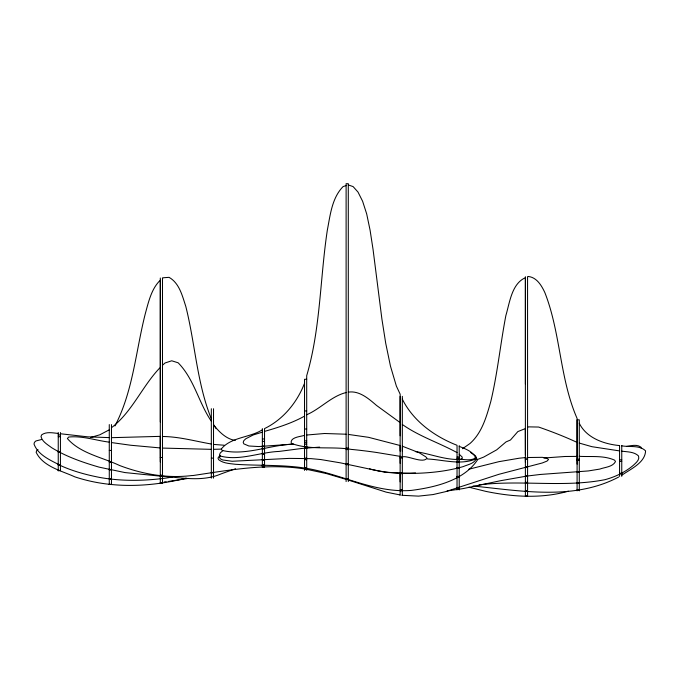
<?xml version="1.0" encoding="UTF-8"?>
<svg xmlns="http://www.w3.org/2000/svg" width="680" height="680" viewBox="0 0 680 680"><rect width="100%" height="100%" fill="white"/><g stroke="black" fill="none" stroke-linecap="round" stroke-linejoin="round"><path stroke-width="1.02" d="M402.322 451.12L402.433 446.241L419.195 452.761L425.748 456.781L427.04 458.277C422.85 463.735 408.195 455.566 402.679 456.79M220.286 455.532L219.496 457.258L220.286 458.754L222.657 459.969L232.144 461.269L289.272 458.388L311.032 458.626L320.773 459.544L340.382 462.842L378.582 470.976L389.104 472.421L410.082 473.45C427.983 473.254 446.037 471.58 463.292 466.573C467.695 464.585 474.308 463.709 476.323 458.643L475.592 457.138M114.937 425.969C133.144 391.238 135.762 351.067 145.333 313.582C148.487 302.048 151.47 288.575 160.319 280.202L160.319 367.055M162.477 365.253L165.028 362.993L171.734 360.782L178.151 362.805C194.182 379.032 198.654 402.704 211.344 421.234M111.452 427.737C132.269 411.893 142.452 385.662 160.319 367.396L160.319 421.957M162.477 278.366L163.412 277.746L169.065 277.346C179.393 283.144 182.342 295.919 185.784 306.365C195.194 343.629 196.86 382.942 211.344 418.854M348.287 184.952L353.107 186.592L358.012 192.091L362.593 201.203L366.681 213.903L370.082 230.18L373.056 249.475L381.905 319.048L385.721 343.281L390.439 366.019L396.355 386.045L400.163 394.204L400.163 421.438M162.477 436.5C179.019 436.611 195.007 441.184 211.233 443.998L211.344 444.091M162.477 448.077L211.344 449.344M527.561 457.521L542.292 457.334L546.975 458.226L548.531 459.519L546.975 461.108L542.292 462.969L498.865 474.317L445.392 491.708L433.024 494.572L418.557 496.128L401.88 495.295M579.266 456.433L579.377 456.339C591.056 456.986 603.746 455.226 614.644 460.173L615.494 461.618C612.535 467.05 604.979 467.143 599.794 469.081L588.37 470.934L540.235 474.47L527.127 476.042L500.165 480.785L463.42 488.537L447.151 491.011M60.427 433.747L87.737 436.84L109.293 437.614M111.452 437.682L160.208 436.364L160.319 461.848M111.452 442.569L130.713 445.247L160.319 447.942M213.511 424.49L216.189 428.689M213.511 424.983L214.446 426.046C219.861 432.497 226.576 439.161 235.28 440.402M213.511 444.414L224.306 445.238M213.511 449.327L221.561 449.106M222.759 450.781L220.354 452.837L219.555 454.614L220.354 456.05C239.504 461.21 259.828 452.132 279.055 451.435L301.368 448.519L319.634 447.117M264.537 431.451L264.648 431.358C278.273 427.482 292.264 422.986 304.529 416.135M306.697 414.757C320.535 408.774 331.508 396.1 346.12 392.547M348.287 392.156C359.244 390.379 368.781 398.76 376.507 405.425L400.163 422.62L400.163 435.778M306.697 435.03L324.522 433.5L346.12 434.214M348.287 434.418L368.569 437.325L400.052 445.493L400.163 451.12M402.322 399.168C413.245 421.115 434.426 436.45 457.045 445.289L457.028 467.763L459.221 467.763L457.028 467.67M402.322 424.473C418.974 436.279 439.093 442.808 457.045 452.591M459.204 446.335C464.882 448.74 472.345 451.154 475.371 457.062L474.7 458.473C470.364 460.589 465.298 459.731 460.666 459.162M459.204 454.223L462.188 457.062L462.196 458.464L460.802 459.374C445.358 460.343 430.5 453.704 415.344 451.588M527.561 427.423L528.513 426.87L538.645 427.048C551.65 431.562 564.527 436.552 577.108 442.416M579.266 423.257C586.491 437.996 603.865 444.1 619.573 445.579M579.266 443.079L591.932 446.692L619.573 450.908M621.741 445.8C629.374 447.329 639.446 444.831 645.575 450.848C645.201 462.893 630.164 469.2 621.494 475.447M621.741 451.154C627.24 451.945 634.279 451.673 638.52 455.974C639.973 459.833 635.86 462.876 633.437 465.231C625.251 472.192 615.332 476.867 604.996 479.68C563.55 487.747 520.88 479.731 479.009 484.883M219.827 455.464L217.965 458.048L218.628 459.654C223.219 463.394 229.576 463.505 235.186 464.262C260.746 466.012 286.671 464.227 311.925 469.344C345.134 476.111 376.669 493.119 411.315 490.408C434.401 487.424 463.802 480.769 477.445 459.943L476.79 458.702M38.02 449.642L36.711 450.585L36.142 452.285C42.942 466.59 61.608 470.764 74.8 476.841C110.789 488.827 149.821 487.262 186.26 478.142M462.485 448.732L469.965 443.53C482.094 432.786 486.489 416.594 490.764 401.616C497.548 373.252 500.369 344.156 505.869 315.546C509.711 302.659 511.675 283.73 525.402 277.695L525.402 384.089M618.723 477.012C573.75 500.769 521.203 490.841 473.101 486.021M477.113 459.637L483.684 457.087L496.706 449.829L506.013 441.915L510.467 440.011L517.854 431.579L525.292 428.621L525.402 454.988M232.985 469.642L221.153 473.866C202.215 482.154 181.5 477.572 161.763 476.238M233.971 469.293L235.56 468.758M90.576 437.487L99.773 434.809L109.293 429.82M568.369 491.198C541.416 498.831 512.813 496.987 485.681 491.342L468.894 487.186M468.605 469.276L498.865 461.677L519.282 458.201L525.292 457.589L525.402 462.409M188.326 478.414L168.198 481.474M626.476 446.454C631.091 445.765 636.667 444.031 640.807 447.058L641.248 448.239M172.576 477.054L166.081 478.057C144.287 480.981 122.034 481.355 100.326 477.555C87.108 475.014 73.992 471.529 61.659 466.072C51.578 460.64 38.191 455.583 34 444.04L34.459 442.323L35.853 440.98L41.42 439.552M293.275 444.185C269.909 444.788 245.378 456.161 222.105 450.398L221.323 448.953C230.953 437.053 249.849 437.699 262.378 429.811M415.523 472.94L402.322 473.442L402.339 495.397M164.169 481.925L166.183 481.746M543.881 458.006L565.038 456.492L577.108 456.399M293.08 444.116L258.697 446.556L248.88 445.995L243.839 443.862L243.202 442.348L243.839 440.64L245.735 438.787L253.224 434.962L262.378 432.157M306.705 379.287L304.521 379.287L304.521 447.89L306.705 447.89L306.697 375.692C320.586 328.466 320.008 278.579 327.326 230.18C330.25 215.169 331.849 198.067 343.077 186.592L346.12 185.597M304.521 410.95L306.705 410.95M304.521 429.012L306.705 429.012M58.242 434.928L60.435 434.928M58.242 436.696L60.435 436.696M262.361 438.965L264.554 438.965M304.521 440.869L306.705 440.869M262.361 441.388L264.554 441.388M304.521 442.714L306.705 442.714M304.521 444.219L306.705 444.219M262.361 446.258L264.554 446.258M262.361 446.352L264.554 446.352M304.521 446.658L306.705 446.658M304.521 446.752L306.705 446.752M304.521 447.797L306.705 447.797M346.111 448.094L348.296 448.094M262.361 448.417L264.554 448.417M262.361 448.511L264.554 448.511M304.521 448.486L306.705 448.486M262.361 448.673L264.554 448.673M262.361 448.766L264.554 448.766M346.111 449.556L348.296 449.556M109.276 450.432L111.469 450.432M58.242 451.605L60.435 451.605M58.242 451.698L60.435 451.698L60.435 432.514M58.242 452.31L60.435 452.31L60.435 464.721L58.242 464.721M262.361 453.535L264.554 453.628M262.361 453.875L264.554 453.875M262.361 453.968L264.554 453.968M400.146 456.917L402.339 456.917M457.028 457.096L459.221 457.096M160.302 457.478L162.494 457.478M400.146 457.954L402.339 457.954M211.335 458.133L213.52 458.133M304.521 458.082L306.705 458.175M525.385 458.125L527.578 458.125M457.028 458.498L459.221 458.498M304.521 458.66L306.705 458.66M577.09 459.187L579.284 459.187M525.385 459.374L527.578 459.374M262.361 459.612L264.554 459.519M457.028 459.569L459.221 459.612M304.521 459.688L306.705 459.688M457.028 459.663L459.221 459.706M262.361 459.841L264.554 459.841M619.565 459.858L621.758 459.858M262.361 459.935L264.554 459.935M577.09 460.496L579.284 460.496M619.565 461.38L621.758 461.38M457.028 461.473L459.221 461.567M109.276 461.737L111.469 461.644M457.028 461.745L459.221 461.839M109.276 462.102L111.469 462.102L111.469 478.728L109.276 478.635M346.111 463.862L348.296 463.769M58.242 464.627L60.435 464.627M346.111 464.652L348.296 464.652M58.242 465.146L60.435 465.146L60.435 470.552M262.361 465.026L264.554 465.12M262.361 465.256L264.554 465.256M262.361 465.358L264.554 465.358M527.578 466.582L525.385 466.675L525.385 276.726M262.361 466.888L264.554 466.888M262.361 466.99L264.554 466.99M527.578 467.458L525.385 467.458L525.385 496.238L527.578 496.196L527.561 276.709L528.037 276.471C536.673 277.168 541.62 285.591 544.884 292.663C560.745 333.157 559.615 378.497 577.108 418.472L577.108 464.125M304.521 468.103L306.705 468.01M457.028 468.069L459.221 468.069M304.521 468.325L306.705 468.325L306.705 470.364M304.521 468.418L306.705 468.418M304.521 468.911L306.705 468.911M304.521 469.004L306.705 469.004M304.521 469.242L306.705 469.149M109.276 469.489L111.469 469.489M109.276 469.583L111.469 469.583M109.276 469.948L111.469 469.854M58.242 470.458L60.435 470.458M58.242 470.552L60.435 470.654M577.09 472.073L579.284 472.073M213.52 472.379L211.335 472.473L211.335 408.723M402.339 472.668L400.146 472.762L400.146 396.355M211.335 472.812L213.52 472.812M619.565 473.339L621.758 473.339M621.758 473.433L619.565 473.433L619.565 445.451M402.339 473.654L400.146 473.654L400.146 495.397M621.758 473.731L619.565 473.731L619.565 476.374M160.302 475.294L162.494 475.294M160.302 475.388L162.494 475.388M525.385 475.923L527.578 476.017M160.302 476.068L162.494 476.068M525.385 476.187L527.578 476.187M525.385 476.281L527.578 476.281M457.028 476.408L459.221 476.408M459.221 476.502L457.028 476.502L457.045 467.976M457.028 476.935L459.221 476.935M346.111 478.881L348.296 478.788M109.276 479.052L111.469 479.052L111.469 484.551L109.276 484.423M346.111 479.281L348.296 479.281L348.296 481.576M525.385 482.392L527.578 482.298M160.302 482.783L162.494 482.783M525.385 482.74L527.578 482.74M577.09 482.783L579.284 482.783M160.302 482.877L162.494 482.902M577.09 482.877L579.284 482.877M577.09 483.335L579.284 483.335M109.276 484.304L111.469 484.398M457.028 487.509L459.221 487.509M459.221 487.602L457.028 487.602L457.045 476.825M459.221 487.815L457.028 487.909L457.028 489.906M457.028 489.337L459.221 489.337M457.028 489.37L459.221 489.464M400.146 490.05L402.339 490.05M577.09 490.076L579.284 490.076M400.146 490.144L402.339 490.144M577.09 490.169L579.284 490.169M400.146 490.696L402.339 490.696M525.385 490.917L527.578 490.917M525.385 491.011L527.578 491.011M525.385 491.36L527.578 491.36M525.385 496.145L527.578 496.102M427.516 458.975C443.224 459.748 460.454 465.315 475.541 459.077L476.289 457.563L475.541 455.846L470.713 452.557M160.82 476.187L124.933 472.566L99.11 467.143C82.679 462.366 66.266 456.696 51.629 447.669C47.677 444.627 42.305 441.838 41.012 436.619L41.599 434.902C46.299 431.383 52.938 432.956 58.259 433.44M304.691 468.971C267.427 463.088 229.925 470.024 193.052 475.524L191.565 475.575C167.322 478.533 142.8 474.258 120.071 465.681L119.671 465.545C102.4 457.283 80.274 453.5 67.388 438.549L68.638 437.053C82.288 435.625 95.846 440.462 109.293 442.153M400.656 456.442L376.95 452.531A503.82 503.82 0 0 0 351.262 449.395C331.5 446.046 310.046 450.56 291.278 443.326C289.748 437.155 300.688 436.628 304.529 435.362M307.496 469.514L326.341 473.543L346.273 479.451M372.411 469.625L384.872 472.226L400.052 473.39L400.163 481.908M399.857 494.887L386.129 492.125L348.185 480.029M369.563 468.817L371.458 469.353M304.529 383.418L304.164 384.2C296.65 403.07 282.923 419.594 264.537 428.604L264.554 467.202M621.758 445.451L621.758 476.374M579.284 490.858L579.284 419.824L577.09 419.824L577.09 490.858M459.221 445.689L459.221 489.906M402.339 396.355L402.339 472.762M400.163 456.39L400.163 463.301M348.296 463.862L348.296 183.694L346.111 183.694L346.111 481.576M348.287 464.474L348.296 478.881M306.705 468.103L306.705 448.341L304.521 448.341L304.521 470.364M262.361 428.621L262.361 467.202M213.52 408.723L213.52 472.473M213.52 472.736L213.52 478.15M211.335 472.736L211.335 478.15M162.494 278.018L162.494 483.565M160.302 278.018L160.302 483.565M111.469 424.575L111.469 461.737M109.276 424.575L109.276 484.551M58.242 432.514L58.242 470.909M579.284 471.495L577.09 471.495L579.284 471.588M579.284 490.305L577.09 490.305L579.284 490.399"/></g></svg>
